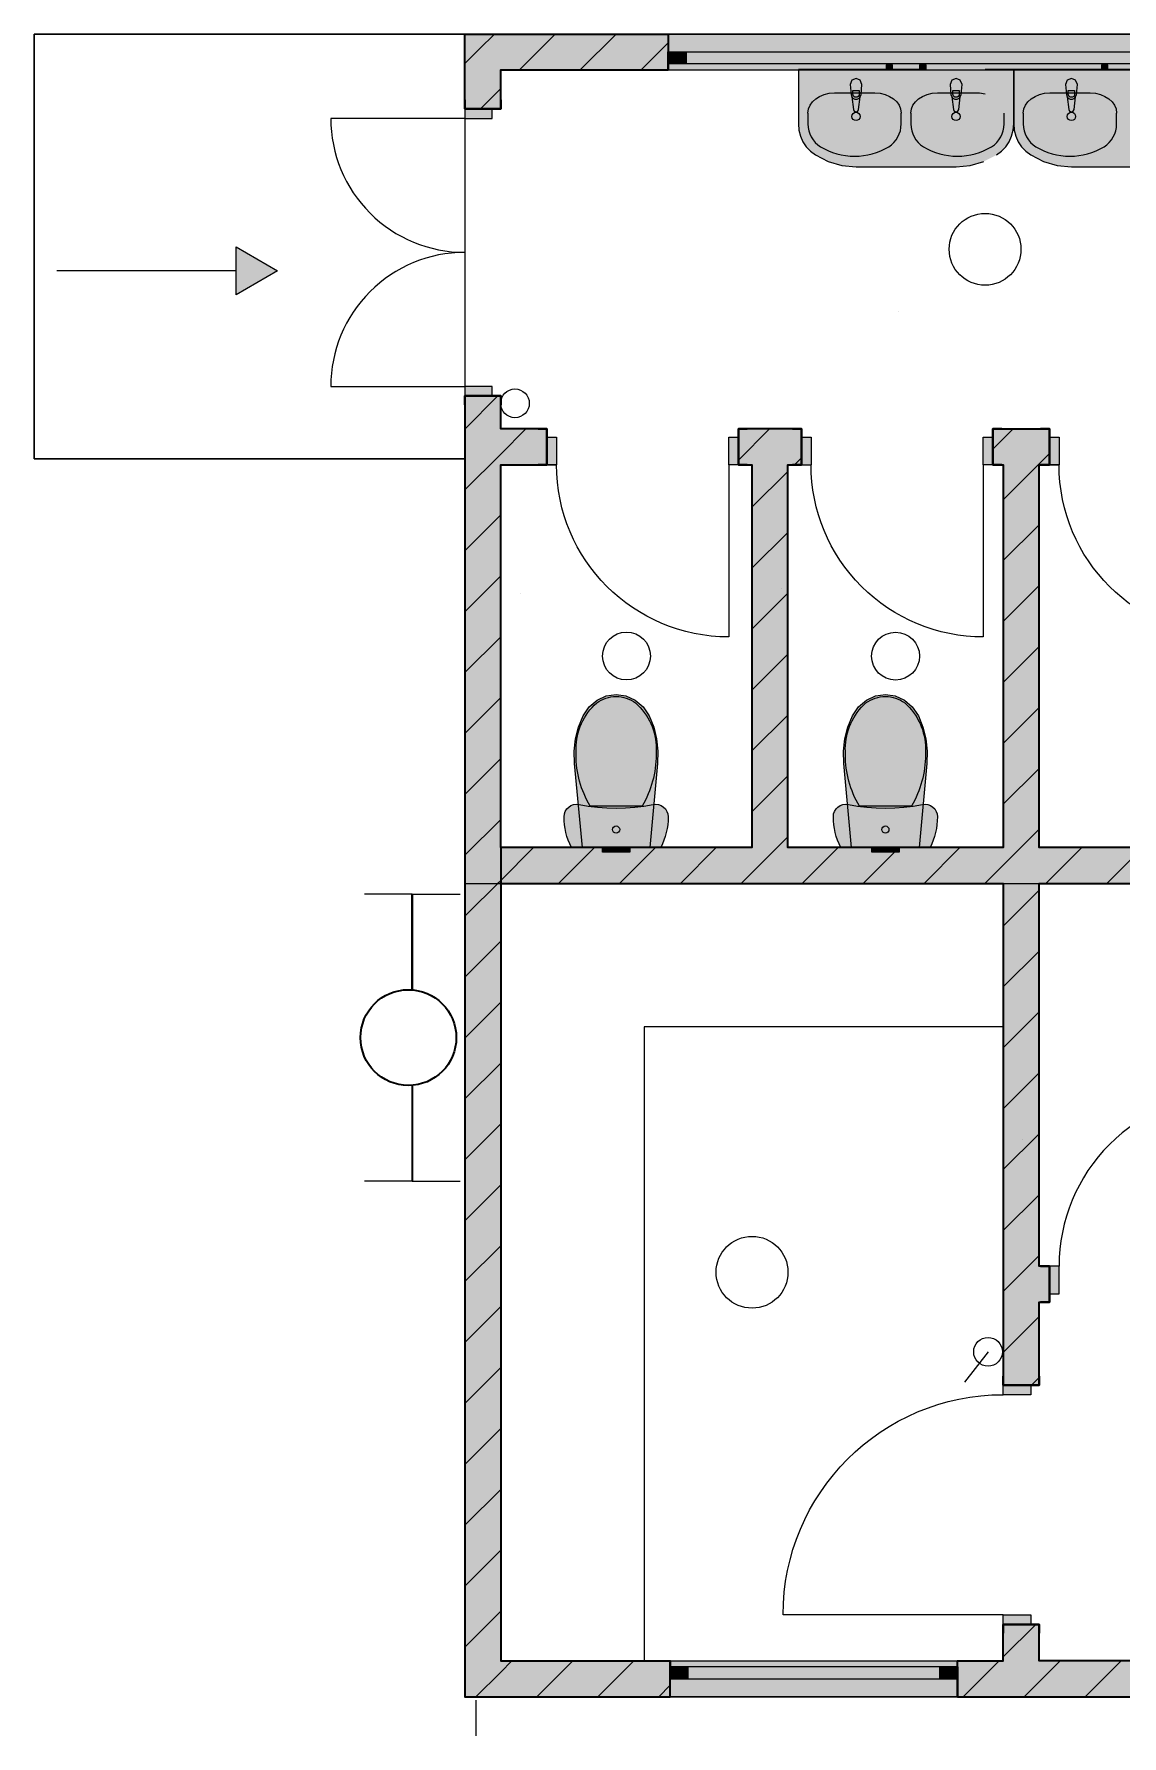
# Model space of a CAD drawing. Header units: millimetres. Extents: x 3755 to 16267, y 2747 to 10613.
# Drawn here: x 3755 to 8299, y 3502 to 10613 of the extents above; entities that cross this region are included whole.
import ezdxf

# ---------------------------------------------------------------- set-up
doc = ezdxf.new("R2010")
doc.units = ezdxf.units.MM
doc.header["$MEASUREMENT"] = 0
for name, color, linetype in [('ACCURACY', 200, 'Continuous'), ('LIGHTS', 1, 'Continuous'), ('PDF_Structural - Bearing', 7, 'Continuous')]:
    doc.layers.add(name, color=color, linetype=linetype)
for name, color, linetype, true_color in [('PDF_2D Drafting - General', 7, 'Continuous', 0x7f7f7f), ('PDF_Geometry', 7, 'Continuous', 0xff6600), ('PDF_Interior$-$Furniture$', 252, 'Continuous', 0x696969)]:
    doc.layers.add(name, color=color, linetype=linetype, true_color=true_color)

msp = doc.modelspace()

# ---------------------------------------------------------------- hatches: boundary and pattern name
at = {"layer": 'PDF_Interior$-$Furniture$', "true_color": 0xffffff, "transparency": 33554559}
for points in [[(6947.5, 10237.4), (6949.6, 10211.7), (6956, 10186.7), (6966.5, 10163.2), (6980.7, 10141.8), (6998.3, 10123.1), (7018.7, 10107.7), (7071.9, 10080.7), (7129.2, 10064.2), (7188.5, 10058.6), (7606.2, 10058.6), (7665.4, 10064.2), (7722.7, 10080.7), (7775.9, 10107.7), (7796.4, 10123.1), (7813.9, 10141.8), (7828.1, 10163.2), (7838.6, 10186.7), (7845, 10211.7), (7847.2, 10237.4), (7847.1, 10464.9), (6947.5, 10464.9)], [(7847.1, 10237.4), (7849.3, 10211.7), (7855.7, 10186.7), (7866.2, 10163.2), (7880.4, 10141.8), (7898, 10123.1), (7918.4, 10107.7), (7971.6, 10080.7), (8028.9, 10064.2), (8088.2, 10058.6), (8505.9, 10058.6), (8565.1, 10064.2), (8622.4, 10080.7), (8675.6, 10107.7), (8696, 10123.1), (8713.6, 10141.8), (8727.8, 10163.2), (8738.3, 10186.7), (8744.7, 10211.7), (8746.9, 10237.4), (8746.8, 10464.9), (7847.1, 10464.9)], [(7163.5, 10402), (7167.5, 10360), (7170.7, 10350.5), (7177.4, 10297.6), (7181.1, 10290.6), (7188.5, 10287.8), (7195.9, 10290.6), (7199.5, 10297.6), (7206.2, 10350.5), (7209.4, 10360), (7213.4, 10402), (7206.1, 10419.6), (7188.5, 10427), (7170.8, 10419.6)], [(7581.2, 10402), (7585.2, 10360), (7588.4, 10350.5), (7595.1, 10297.6), (7598.8, 10290.6), (7606.2, 10287.8), (7613.6, 10290.6), (7617.3, 10297.6), (7623.9, 10350.5), (7627.2, 10360), (7631.2, 10402), (7623.8, 10419.6), (7606.2, 10427), (7588.5, 10419.6)], [(8063.2, 10402), (8067.2, 10360), (8070.4, 10350.5), (8077.1, 10297.6), (8080.7, 10290.6), (8088.1, 10287.8), (8095.5, 10290.6), (8099.2, 10297.6), (8105.9, 10350.5), (8109.1, 10360), (8113.1, 10402), (8105.8, 10419.6), (8088.1, 10427), (8070.5, 10419.6)], [(6016.9, 7667.4), (6011.4, 7616), (6012.9, 7564.3), (6045.3, 7214.1), (6327.1, 7214.1), (6359.5, 7564.3), (6361.1, 7616), (6355.6, 7667.4), (6343.2, 7717.1), (6324.2, 7764), (6298.6, 7801.2), (6265.5, 7829.7), (6227.3, 7847.7), (6186.2, 7853.9), (6145.2, 7847.7), (6106.9, 7829.7), (6073.9, 7801.2), (6048.3, 7764), (6029.3, 7717.1)], [(7141.8, 7667.4), (7136.3, 7616), (7137.9, 7564.3), (7170.2, 7214.1), (7452.1, 7214.1), (7484.5, 7564.3), (7486, 7616), (7480.5, 7667.4), (7468.1, 7717.1), (7449.1, 7764), (7423.5, 7801.2), (7390.5, 7829.7), (7352.2, 7847.7), (7311.2, 7853.9), (7270.1, 7847.7), (7231.8, 7829.7), (7198.8, 7801.2), (7173.2, 7764), (7154.2, 7717.1)], [(5999.5, 7214.1), (6372.9, 7214.1), (6380, 7229.2), (6386.2, 7244.6), (6391.5, 7260.4), (6395.9, 7276.5), (6399.3, 7292.8), (6401.7, 7309.3), (6403.2, 7325.9), (6403.6, 7342.5), (6402.4, 7354), (6398.6, 7365), (6392.5, 7374.9), (6384.4, 7383.2), (6374.6, 7389.5), (6363.7, 7393.5), (6352.2, 7395), (6340.7, 7394), (6302.4, 7387.2), (6263.8, 7382.3), (6225.1, 7379.4), (6186.2, 7378.4), (6147.4, 7379.4), (6108.6, 7382.3), (6070, 7387.2), (6031.8, 7394), (6020.2, 7395), (6008.7, 7393.5), (5997.8, 7389.5), (5988.1, 7383.2), (5980, 7374.9), (5973.9, 7365), (5970.1, 7354), (5968.8, 7342.5), (5969.3, 7325.9), (5970.7, 7309.3), (5973.2, 7292.8), (5976.6, 7276.5), (5980.9, 7260.4), (5986.2, 7244.6), (5992.4, 7229.2)], [(7124.5, 7214.1), (7497.9, 7214.1), (7505, 7229.2), (7511.2, 7244.6), (7516.5, 7260.4), (7520.8, 7276.5), (7524.2, 7292.8), (7526.6, 7309.3), (7528.1, 7325.9), (7528.6, 7342.5), (7527.3, 7354), (7523.5, 7365), (7517.4, 7374.9), (7509.3, 7383.2), (7499.6, 7389.5), (7488.7, 7393.5), (7477.2, 7395), (7465.6, 7394), (7427.3, 7387.2), (7388.8, 7382.3), (7350, 7379.4), (7311.2, 7378.4), (7272.3, 7379.4), (7233.6, 7382.3), (7195, 7387.2), (7156.7, 7394), (7145.2, 7395), (7133.7, 7393.5), (7122.8, 7389.5), (7113, 7383.2), (7104.9, 7374.9), (7098.8, 7365), (7095, 7354), (7093.7, 7342.5), (7094.2, 7325.9), (7095.7, 7309.3), (7098.1, 7292.8), (7101.5, 7276.5), (7105.9, 7260.4), (7111.2, 7244.6), (7117.4, 7229.2)]]:
    msp.add_hatch(color=7, dxfattribs=at).paths.add_polyline_path(points)

# ---------------------------------------------------------------- linework, layer by layer
msp.add_line((5600.1, 3651.7), (5600.1, 3501.7))
at = {"layer": 'ACCURACY', "color": 240, "true_color": 0xed1f24}
msp.add_line((6903.7, 8813.5), (7000.4, 8813.5), dxfattribs=at)
at = {"layer": 'LIGHTS', "color": 240, "true_color": 0xed1f24}
for p, q in [((7877.6, 9713.5), (7879.4, 9713.5)), ((6903.7, 8813.5), (6903.7, 8813.5)), ((7953.3, 8813.5), (8036.5, 8813.5)), ((5704.1, 7064.1), (6200.4, 7064.1)), ((5704.1, 7064.1), (5704.1, 6822.3)), ((6454.9, 7064.1), (6754.1, 7064.1)), ((5704.1, 6567.8), (5704.1, 5439.1))]:
    msp.add_line(p, q, dxfattribs=at)
at = {"layer": 'LIGHTS'}
for p, q in [((5704.1, 8813.5), (5704.1, 8813.5, -5)), ((5704.1, 8813.5), (5937.3, 8813.5)), ((5334.5, 7019.2), (5134.5, 7019.2)), ((5334.5, 7019.2), (5534.5, 7019.2)), ((5334.5, 5820.4), (5134.5, 5820.4)), ((5334.5, 5820.4), (5534.5, 5820.4)), ((7740, 5106.8), (7641.1, 4980.5)), ((7740, 5106.8), (7740, 5106.8))]:
    msp.add_line(p, q, dxfattribs=at)
for centre in [(5763.6, 9069.8), (7740, 5106.8)]:
    msp.add_circle(centre, 60, dxfattribs=at)
at = {"layer": 'PDF_2D Drafting - General', "color": 7, "lineweight": 25}
for points in [[(5554.1, 10612.9), (3754.7, 10612.9), (3754.7, 8838.5), (5554.1, 8838.5)], [(4598.4, 9623.7), (3849.4, 9623.7)]]:
    msp.add_lwpolyline(points, dxfattribs=at)
at = {"layer": 'PDF_2D Drafting - General', "color": 7, "lineweight": 13}
msp.add_lwpolyline([(4598.4, 9723.7), (4771.6, 9623.7), (4598.4, 9523.8)], close=True, dxfattribs=at)
at = {"layer": 'PDF_2D Drafting - General', "color": 253, "lineweight": 13, "true_color": 0x999999}
for points in [[(7803.4, 7214.1), (7803.4, 7813.9)], [(7803.4, 7064.1), (7803.4, 6464.3), (6303.9, 6464.3), (6303.9, 3815.2)]]:
    msp.add_lwpolyline(points, dxfattribs=at)
at = {"layer": 'PDF_2D Drafting - General', "color": 7, "lineweight": 0, "transparency": 33554559}
msp.add_solid([(4771.6, 9623.7), (4598.4, 9523.8), (4598.4, 9723.7)], dxfattribs=at)
at = {"layer": 'PDF_Geometry', "color": 39, "lineweight": 13, "true_color": 0x563838}
for points in [[(7364.9, 9452.3), (7364.9, 9452.3)], [(5787.3, 8276), (5787.3, 8276)], [(6876.5, 8296.5), (6876.5, 8296.5)], [(7904, 8255.4), (7904, 8255.4)], [(7884.1, 5993.1), (7884.1, 5993.1)]]:
    msp.add_lwpolyline(points, dxfattribs=at)
at = {"layer": 'PDF_Geometry', "color": 1, "lineweight": 40}
msp.add_lwpolyline([(5334.5, 6619.2), (5334.5, 7019.2)], dxfattribs=at)
at = {"layer": 'PDF_Geometry', "color": 1, "lineweight": 35}
msp.add_lwpolyline([(5334.5, 6220.4), (5334.5, 5820.4)], dxfattribs=at)
at = {"layer": 'PDF_Geometry', "color": 1, "lineweight": 25}
for centre, radius in [((7727.6, 9713.5), 150), ((6229.6, 8014.1), 100), ((7353.7, 8013.5), 100), ((6754.1, 5439.1), 150)]:
    msp.add_circle(centre, radius, dxfattribs=at)
at = {"layer": 'PDF_Geometry', "color": 1, "lineweight": 35}
msp.add_circle((5318.6, 6419.8), 200, dxfattribs=at)
at = {"layer": 'PDF_Interior$-$Furniture$', "lineweight": 20}
for points in [[(7480.8, 10464.9), (6947.5, 10464.9), (6947.5, 10237.4), (6949.6, 10211.7), (6956, 10186.7), (6966.5, 10163.2), (6980.7, 10141.8), (6998.3, 10123.1), (7018.7, 10107.7), (7071.9, 10080.7), (7129.2, 10064.2), (7188.5, 10058.6), (7606.2, 10058.6), (7665.4, 10064.2), (7722.7, 10080.7)], [(7775.9, 10107.7), (7796.4, 10123.1), (7813.9, 10141.8), (7828.1, 10163.2), (7838.6, 10186.7), (7845, 10211.7), (7847.2, 10237.4), (7847.1, 10464.9), (7727.6, 10464.9)], [(7098.5, 10367), (7266.4, 10367)], [(7528.3, 10367), (7696.1, 10367)], [(7998.2, 10367), (8166.1, 10367)]]:
    msp.add_lwpolyline(points, dxfattribs=at)
for points in [[(7313.8, 10464.9), (7340.8, 10464.9), (7340.8, 10484.9), (7313.8, 10484.9)], [(7453.8, 10464.9), (7480.8, 10464.9), (7480.8, 10484.9), (7453.8, 10484.9)], [(7847.1, 10237.4), (7849.3, 10211.7), (7855.7, 10186.7), (7866.2, 10163.2), (7880.4, 10141.8), (7898, 10123.1), (7918.4, 10107.7), (7971.6, 10080.7), (8028.9, 10064.2), (8088.2, 10058.6), (8505.9, 10058.6), (8565.1, 10064.2), (8622.4, 10080.7), (8675.6, 10107.7), (8696, 10123.1), (8713.6, 10141.8), (8727.8, 10163.2), (8738.3, 10186.7), (8744.7, 10211.7), (8746.9, 10237.4), (8746.8, 10464.9), (7847.1, 10464.9)], [(8213.5, 10464.9), (8240.5, 10464.9), (8240.5, 10484.9), (8213.5, 10484.9)], [(7163.5, 10402), (7167.5, 10360), (7170.7, 10350.5), (7177.4, 10297.6), (7181.1, 10290.6), (7188.5, 10287.8), (7195.9, 10290.6), (7199.5, 10297.6), (7206.2, 10350.5), (7209.4, 10360), (7213.4, 10402), (7206.1, 10419.6), (7188.5, 10427), (7170.8, 10419.6)], [(7581.2, 10402), (7585.2, 10360), (7588.4, 10350.5), (7595.1, 10297.6), (7598.8, 10290.6), (7606.2, 10287.8), (7613.6, 10290.6), (7617.3, 10297.6), (7623.9, 10350.5), (7627.2, 10360), (7631.2, 10402), (7623.8, 10419.6), (7606.2, 10427), (7588.5, 10419.6)], [(8063.2, 10402), (8067.2, 10360), (8070.4, 10350.5), (8077.1, 10297.6), (8080.7, 10290.6), (8088.1, 10287.8), (8095.5, 10290.6), (8099.2, 10297.6), (8105.9, 10350.5), (8109.1, 10360), (8113.1, 10402), (8105.8, 10419.6), (8088.1, 10427), (8070.5, 10419.6)]]:
    msp.add_lwpolyline(points, close=True, dxfattribs=at)
for points in [[(7170.7, 10350.5, 0.2551), (7188.5, 10340.8, 0.255115), (7206.2, 10350.5)], [(7588.4, 10350.5, 0.255112), (7606.2, 10340.8, 0.254925), (7623.9, 10350.5)], [(8070.4, 10350.5, 0.2551), (8088.1, 10340.8, 0.255115), (8105.9, 10350.5)], [(6987.6, 10282.9), (6987.6, 10237.4, 0.257576), (7039.9, 10142.2, 0.136774), (7182.4, 10102.4, 0.136768), (7325, 10142.2, 0.257561), (7377.2, 10237.4), (7377.2, 10282.9)], [(7417.4, 10282.9), (7417.4, 10237.4, 0.257577), (7469.7, 10142.2, 0.136774), (7612.2, 10102.4, 0.136783), (7754.8, 10142.2, 0.257565), (7807, 10237.4), (7807, 10282.9)], [(7887.3, 10282.9), (7887.3, 10237.4, 0.257576), (7939.6, 10142.2, 0.136774), (8082.1, 10102.4, 0.136768), (8224.7, 10142.2, 0.257561), (8276.9, 10237.4), (8276.9, 10282.9)]]:
    msp.add_lwpolyline(points, format="xyb", dxfattribs=at)
for points in [[(7174.9, 10362.2), (7174.9, 10377.1), (7202, 10377.1), (7202, 10362.2, -0.414164), (7188.5, 10348.6, -0.414156)], [(7592.6, 10362.2), (7592.6, 10377.1), (7619.8, 10377.1), (7619.8, 10362.2, -0.414156), (7606.2, 10348.6, -0.414165)], [(8074.6, 10362.2), (8074.6, 10377.1), (8101.7, 10377.1), (8101.7, 10362.2, -0.414164), (8088.1, 10348.6, -0.414156)]]:
    msp.add_lwpolyline(points, format="xyb", close=True, dxfattribs=at)
at = {"layer": 'PDF_Interior$-$Furniture$', "color": 253, "lineweight": 13, "true_color": 0x999999}
for points in [[(6016.9, 7667.4), (6029.3, 7717.1), (6048.3, 7764), (6073.9, 7801.2), (6106.9, 7829.7), (6145.2, 7847.7), (6186.2, 7853.9), (6227.3, 7847.7), (6265.5, 7829.7), (6298.6, 7801.2), (6324.2, 7764), (6343.2, 7717.1), (6355.6, 7667.4), (6361.1, 7616), (6359.5, 7564.3), (6327.1, 7214.1), (6045.3, 7214.1), (6012.9, 7564.3), (6011.4, 7616)], [(7141.8, 7667.4), (7154.2, 7717.1), (7173.2, 7764), (7198.8, 7801.2), (7231.8, 7829.7), (7270.1, 7847.7), (7311.2, 7853.9), (7352.2, 7847.7), (7390.5, 7829.7), (7423.5, 7801.2), (7449.1, 7764), (7468.1, 7717.1), (7480.5, 7667.4), (7486, 7616), (7484.5, 7564.3), (7452.1, 7214.1), (7170.2, 7214.1), (7137.9, 7564.3), (7136.3, 7616)], [(5999.5, 7214.1), (5992.4, 7229.2), (5986.2, 7244.6), (5980.9, 7260.4), (5976.6, 7276.5), (5973.2, 7292.8), (5970.7, 7309.3), (5969.3, 7325.9), (5968.8, 7342.5), (5970.1, 7354), (5973.9, 7365), (5980, 7374.9), (5988.1, 7383.2), (5997.8, 7389.5), (6008.7, 7393.5), (6020.2, 7395), (6031.8, 7394), (6070, 7387.2), (6108.6, 7382.3), (6147.4, 7379.4), (6186.2, 7378.4), (6225.1, 7379.4), (6263.8, 7382.3), (6302.4, 7387.2), (6340.7, 7394), (6352.2, 7395), (6363.7, 7393.5), (6374.6, 7389.5), (6384.4, 7383.2), (6392.5, 7374.9), (6398.6, 7365), (6402.4, 7354), (6403.6, 7342.5), (6403.2, 7325.9), (6401.7, 7309.3), (6399.3, 7292.8), (6395.9, 7276.5), (6391.5, 7260.4), (6386.2, 7244.6), (6380, 7229.2), (6372.9, 7214.1)], [(7124.5, 7214.1), (7117.4, 7229.2), (7111.2, 7244.6), (7105.9, 7260.4), (7101.5, 7276.5), (7098.1, 7292.8), (7095.7, 7309.3), (7094.2, 7325.9), (7093.7, 7342.5), (7095, 7354), (7098.8, 7365), (7104.9, 7374.9), (7113, 7383.2), (7122.8, 7389.5), (7133.7, 7393.5), (7145.2, 7395), (7156.7, 7394), (7195, 7387.2), (7233.6, 7382.3), (7272.3, 7379.4), (7311.2, 7378.4), (7350, 7379.4), (7388.8, 7382.3), (7427.3, 7387.2), (7465.6, 7394), (7477.2, 7395), (7488.7, 7393.5), (7499.6, 7389.5), (7509.3, 7383.2), (7517.4, 7374.9), (7523.5, 7365), (7527.3, 7354), (7528.6, 7342.5), (7528.1, 7325.9), (7526.6, 7309.3), (7524.2, 7292.8), (7520.8, 7276.5), (7516.5, 7260.4), (7511.2, 7244.6), (7505, 7229.2), (7497.9, 7214.1)], [(6197.5, 7194.1), (6186.2, 7194.1), (6174.9, 7194.1), (6170.2, 7194.1), (6170.2, 7214.1), (6174.9, 7214.1), (6186.2, 7214.1), (6197.5, 7214.1), (6202.2, 7214.1), (6226.5, 7214.1), (6243.2, 7214.1), (6243.2, 7194.1), (6226.5, 7194.1), (6202.2, 7194.1)], [(7322.5, 7194.1), (7311.2, 7194.1), (7299.9, 7194.1), (7295.2, 7194.1), (7295.2, 7214.1), (7299.9, 7214.1), (7311.2, 7214.1), (7322.5, 7214.1), (7327.2, 7214.1), (7351.5, 7214.1), (7368.2, 7214.1), (7368.2, 7194.1), (7351.5, 7194.1), (7327.2, 7194.1)]]:
    msp.add_lwpolyline(points, close=True, dxfattribs=at)
for points in [[(6353.2, 7611.9, -0.005977), (6353.3, 7601.9, -0.133055), (6295.1, 7387.1), (6186.2, 7387.1), (6077.3, 7387.1, -0.133089), (6019.1, 7601.9, -0.005977), (6019.2, 7611.9, -0.014145), (6018.8, 7626.2, -0.214338), (6105.2, 7818.4, -0.158089), (6186.2, 7845.2, -0.158077), (6267.3, 7818.4, -0.214352), (6353.6, 7626.2, -0.014145)], [(7478.1, 7611.9, -0.005977), (7478.3, 7601.9, -0.133058), (7420.1, 7387.1), (7311.2, 7387.1), (7202.3, 7387.1, -0.133086), (7144.1, 7601.9, -0.005977), (7144.2, 7611.9, -0.013632), (7143.8, 7626.2, -0.214305), (7230.1, 7818.4, -0.15806), (7311.2, 7845.2, -0.158079), (7392.2, 7818.4, -0.214352), (7478.5, 7626.2, -0.01415)]]:
    msp.add_lwpolyline(points, format="xyb", close=True, dxfattribs=at)
for points in [[(6170.2, 7194.1), (6145.9, 7194.1), (6129.2, 7194.1), (6129.2, 7214.1), (6145.9, 7214.1), (6170.2, 7214.1)], [(6202.2, 7214.1), (6202.2, 7194.1)], [(7295.2, 7194.1), (7270.9, 7194.1), (7254.2, 7194.1), (7254.2, 7214.1), (7270.9, 7214.1), (7295.2, 7214.1)], [(7327.2, 7214.1), (7327.2, 7194.1)]]:
    msp.add_lwpolyline(points, dxfattribs=at)
at = {"layer": 'PDF_Interior$-$Furniture$', "lineweight": 20}
for centre in [(7188.5, 10268.7), (7606.2, 10268.7), (8088.2, 10268.7)]:
    msp.add_circle(centre, 17.5, dxfattribs=at)
at = {"layer": 'PDF_Interior$-$Furniture$', "color": 253, "lineweight": 13, "true_color": 0x999999}
for centre in [(6186.2, 7289), (7311.2, 7289)]:
    msp.add_circle(centre, 15, dxfattribs=at)
at = {"layer": 'PDF_Interior$-$Furniture$', "lineweight": 20}
for points in [[(6987.6, 10282.9), (6987.6, 10329.3), (7037.3, 10367), (7098.5, 10367)], [(7266.4, 10367), (7327.6, 10367), (7377.2, 10329.3), (7377.2, 10282.9)], [(7417.4, 10282.9), (7417.4, 10329.3), (7467, 10367), (7528.2, 10367)], [(7696.1, 10367), (7707.1, 10367), (7717.6, 10365.8), (7727.6, 10363.5)], [(7887.3, 10282.9), (7887.3, 10329.3), (7936.9, 10367), (7998.2, 10367)], [(8166.1, 10367), (8227.3, 10367), (8276.9, 10329.3), (8276.9, 10282.9)]]:
    msp.add_open_spline(points, degree=3, dxfattribs=at)
at = {"layer": 'PDF_Interior$-$Furniture$', "color": 7, "lineweight": 0, "true_color": 0xffffff, "transparency": 33554559}
for points in [[(7313.8, 10464.9), (7340.8, 10464.9), (7313.8, 10484.9), (7340.8, 10484.9)], [(7453.8, 10464.9), (7480.8, 10464.9), (7453.8, 10484.9), (7480.8, 10484.9)], [(8213.5, 10464.9), (8240.5, 10464.9), (8213.5, 10484.9), (8240.5, 10484.9)], [(6129.2, 7214.1), (6129.2, 7194.1), (6145.9, 7214.1), (6145.9, 7194.1)], [(6145.9, 7214.1), (6145.9, 7194.1), (6170.2, 7214.1), (6170.2, 7194.1)], [(6170.2, 7214.1), (6170.2, 7194.1), (6174.9, 7214.1), (6174.9, 7194.1)], [(6174.9, 7214.1), (6174.9, 7194.1), (6186.2, 7214.1), (6186.2, 7194.1)], [(6186.2, 7214.1), (6186.2, 7194.1), (6197.5, 7214.1), (6197.5, 7194.1)], [(6197.5, 7214.1), (6197.5, 7194.1), (6202.2, 7214.1), (6202.2, 7194.1)], [(6202.2, 7194.1), (6226.5, 7194.1), (6202.2, 7214.1), (6226.5, 7214.1)], [(6226.5, 7214.1), (6226.5, 7194.1), (6243.2, 7214.1), (6243.2, 7194.1)], [(7254.2, 7214.1), (7254.2, 7194.1), (7270.9, 7214.1), (7270.9, 7194.1)], [(7270.9, 7214.1), (7270.9, 7194.1), (7295.2, 7214.1), (7295.2, 7194.1)], [(7295.2, 7214.1), (7295.2, 7194.1), (7299.9, 7214.1), (7299.9, 7194.1)], [(7299.9, 7214.1), (7299.9, 7194.1), (7311.2, 7214.1), (7311.2, 7194.1)], [(7311.2, 7214.1), (7311.2, 7194.1), (7322.5, 7214.1), (7322.5, 7194.1)], [(7322.5, 7214.1), (7322.5, 7194.1), (7327.2, 7214.1), (7327.2, 7194.1)], [(7327.2, 7194.1), (7351.5, 7194.1), (7327.2, 7214.1), (7351.5, 7214.1)], [(7351.5, 7214.1), (7351.5, 7194.1), (7368.2, 7214.1), (7368.2, 7194.1)]]:
    msp.add_solid(points, dxfattribs=at)
at = {"layer": 'PDF_Structural - Bearing', "lineweight": 25}
for points in [[(5554.1, 3665.3), (5554.1, 8838.5), (3754.7, 8838.5), (3754.7, 10612.9), (12451.7, 10612.9), (12451.7, 5439.7), (14251.1, 5439.7), (14251.1, 3665.3)], [(5554.1, 7064.1), (7803.4, 7064.1), (12451.7, 7064.1), (12451.7, 10612.9), (5554.1, 10612.9)]]:
    msp.add_lwpolyline(points, close=True, dxfattribs=at)
at = {"layer": 'PDF_Structural - Bearing', "color": 253, "lineweight": 9, "true_color": 0xb0b0b0}
for points in [[(5677.6, 10612.9), (5615.9, 10551.2), (5554.1, 10489.4)], [(5782.2, 10463), (5932.1, 10612.9)], [(6036.6, 10463), (6186.6, 10612.9)], [(6291.1, 10463), (6404.4, 10576.2)], [(5619.7, 10300.5), (5704.1, 10384.9)], [(5554.1, 8962.6), (5692.5, 9100.9)], [(5554.1, 8708.1), (5704.1, 8858.1), (5809.5, 8963.5)], [(6697, 8833.1), (6827.4, 8963.5)], [(7760.2, 8878.4), (7845.3, 8963.5)], [(6931.9, 8813.5), (6960.4, 8842.1)], [(7803.4, 8667.1), (7949.8, 8813.5), (7996.6, 8860.3)], [(6753.7, 8635.4), (6903.7, 8785.3)], [(5554.1, 8453.7), (5704.1, 8603.6)], [(7803.4, 8412.6), (7953.3, 8562.6)], [(6753.7, 8380.9), (6903.7, 8530.8)], [(5554.1, 8199.2), (5704.1, 8349.1)], [(6753.7, 8126.4), (6903.7, 8276.4)], [(7803.4, 8158.2), (7953.3, 8308.1)], [(5554.1, 7944.7), (5704.1, 8094.7)], [(7803.4, 7903.7), (7953.3, 8053.6)], [(6753.7, 7871.9), (6903.7, 8021.9)], [(5554.1, 7690.2), (5704.1, 7840.2)], [(6753.7, 7617.5), (6903.7, 7767.4)], [(7803.4, 7649.2), (7953.3, 7799.2)], [(5554.1, 7435.8), (5704.1, 7585.7)], [(7803.4, 7394.8), (7953.3, 7544.7)], [(6753.7, 7363), (6903.7, 7512.9)], [(5704.1, 7331.2), (5554.1, 7181.3), (5586.9, 7214.1)], [(6709.3, 7064.1), (6753.7, 7108.5), (6903.7, 7258.5)], [(7727.2, 7064.1), (7803.4, 7140.3), (7953.3, 7290.2)], [(5554.1, 6926.8), (5704.1, 7076.8), (5841.4, 7214.1)], [(5945.9, 7064.1), (6095.9, 7214.1)], [(6200.4, 7064.1), (6350.3, 7214.1)], [(6454.9, 7064.1), (6604.8, 7214.1)], [(6963.8, 7064.1), (7113.7, 7214.1)], [(7218.3, 7064.1), (7368.2, 7214.1)], [(7472.7, 7064.1), (7622.7, 7214.1)], [(7981.7, 7064.1), (8131.6, 7214.1)], [(8236.2, 7064.1), (8386.1, 7214.1)], [(5691.4, 7064.1), (5704.1, 7076.8)], [(7803.4, 6885.8), (7953.3, 7035.8)], [(5554.1, 6672.4), (5704.1, 6822.3)], [(7803.4, 6631.3), (7953.3, 6781.3)], [(5554.1, 6417.9), (5704.1, 6567.8)], [(7803.4, 6376.9), (7953.3, 6526.8)], [(5554.1, 6163.4), (5704.1, 6313.4)], [(7803.4, 6122.4), (7953.3, 6272.3)], [(5554.1, 5908.9), (5704.1, 6058.9)], [(7803.4, 5867.9), (7953.3, 6017.9)], [(5554.1, 5654.5), (5704.1, 5804.4)], [(7803.4, 5613.5), (7953.3, 5763.4)], [(5554.1, 5400), (5704.1, 5549.9)], [(7803.4, 5359), (7953.3, 5508.9)], [(5554.1, 5145.5), (5704.1, 5295.5)], [(7803.4, 5104.5), (7953.3, 5254.5)], [(5554.1, 4891), (5704.1, 5041)], [(7920.9, 4967.6), (7953.3, 5000)], [(5554.1, 4636.6), (5704.1, 4786.5)], [(5554.1, 4382.1), (5704.1, 4532.1)], [(5554.1, 4127.6), (5704.1, 4277.5)], [(5554.1, 3873.2), (5704.1, 4023.1)], [(7803.4, 3832.1), (7939.2, 3968)], [(5750.7, 3815.2), (5704.1, 3768.6), (5600.7, 3665.3)], [(5855.2, 3665.3), (6005.2, 3815.2)], [(6109.7, 3665.3), (6259.6, 3815.2)], [(7636.5, 3665.3), (7786.5, 3815.2)], [(7891, 3665.3), (8040.9, 3815.2)], [(8145.4, 3665.3), (8295.4, 3815.2)], [(6364.1, 3665.3), (6412.6, 3713.7)]]:
    msp.add_lwpolyline(points, dxfattribs=at)
at = {"layer": 'PDF_Structural - Bearing', "lineweight": 35}
for points in [[(5554.1, 10337.5), (5554.1, 10300.5), (5554.1, 10337.5), (5554.1, 10300.5), (5554.1, 10612.9), (5704.1, 10612.9), (6404.4, 10612.9), (6404.4, 10537.9)], [(6404.4, 10612.9), (6404.4, 10537.9), (6404.4, 10488), (6404.4, 10463)], [(5704.1, 10300.5), (5669.1, 10300.5), (5704.1, 10300.5), (5704.1, 10463), (6404.4, 10463), (6404.4, 10488), (6404.4, 10537.9), (6404.4, 10488)], [(5554.1, 10300.5), (5669.1, 10300.5), (5554.1, 10300.5), (5669.1, 10300.5), (5704.1, 10300.5), (5704.1, 10337.5), (5704.1, 10300.5), (5704.1, 10337.5)], [(5554.1, 9100.9), (5554.1, 9063.9), (5554.1, 9100.9), (5669.1, 9100.9), (5704.1, 9100.9), (5704.1, 9063.9), (5704.1, 9100.9), (5704.1, 9063.9)], [(5704.1, 9100.9), (5669.1, 9100.9), (5554.1, 9100.9), (5554.1, 9063.9)], [(5897.3, 8963.5), (5860.3, 8963.5), (5897.3, 8963.5), (5897.3, 8928.5), (5897.3, 8963.5), (5704.1, 8963.5), (5704.1, 9100.9), (5669.1, 9100.9), (5554.1, 9100.9), (5554.1, 7064.1)], [(6960.4, 8963.5), (6697, 8963.5), (6697, 8928.5), (6697, 8813.5), (6753.7, 8813.5), (6753.7, 7214.1), (5704.1, 7214.1), (5704.1, 3815.2), (6412.6, 3815.2), (6412.6, 3790.2), (6412.6, 3740.2), (6412.6, 3790.2)], [(5897.3, 8813.5), (5897.3, 8928.5), (5897.3, 8813.5), (5897.3, 8928.5), (5897.3, 8963.5), (5860.3, 8963.5)], [(6697, 8813.5), (6734, 8813.5), (6697, 8813.5), (6697, 8928.5), (6697, 8963.5), (6734, 8963.5), (6697, 8963.5), (6734, 8963.5)], [(6697, 8963.5), (6697, 8928.5), (6697, 8813.5), (6734, 8813.5)], [(7760.2, 8813.5), (7797.1, 8813.5), (7760.2, 8813.5), (7760.2, 8928.5), (7760.2, 8813.5), (7803.4, 8813.5), (7803.4, 7214.1), (6903.7, 7214.1), (6903.7, 8813.5), (6960.4, 8813.5), (6960.4, 8928.5), (6960.4, 8963.5), (6960.4, 8928.5), (6960.4, 8813.5), (6923.4, 8813.5)], [(6960.4, 8813.5), (6923.4, 8813.5), (6960.4, 8813.5), (6960.4, 8928.5), (6960.4, 8963.5), (6923.4, 8963.5), (6960.4, 8963.5), (6923.4, 8963.5)], [(7760.2, 8963.5), (7996.6, 8963.5), (7996.6, 8928.5), (7996.6, 8813.5), (7959.6, 8813.5)], [(7797.1, 8813.5), (7760.2, 8813.5), (7760.2, 8928.5), (7760.2, 8963.5), (7760.2, 8928.5), (7760.2, 8963.5), (7797.1, 8963.5), (7760.2, 8963.5), (7797.1, 8963.5)], [(7996.6, 8963.5), (7959.6, 8963.5)], [(8796.3, 8813.5), (8833.3, 8813.5), (8796.3, 8813.5), (8796.3, 8928.5), (8796.3, 8813.5), (8853, 8813.5), (8853, 7214.1), (7953.3, 7214.1), (7953.3, 8813.5), (7996.6, 8813.5), (7996.6, 8928.5), (7996.6, 8813.5), (7959.6, 8813.5), (7996.6, 8813.5)], [(5704.1, 7214.1), (5704.1, 8813.5), (5897.3, 8813.5), (5860.3, 8813.5), (5897.3, 8813.5), (5860.3, 8813.5)], [(5554.1, 7214.1), (5554.1, 3665.3), (5704.1, 3665.3), (6412.6, 3665.3), (6412.6, 3740.2)], [(5704.1, 7064.1), (6753.7, 7064.1), (6903.7, 7064.1), (7803.4, 7064.1), (7803.4, 4967.6), (7918.3, 4967.6), (7953.3, 4967.6), (7953.3, 5314.7), (7996.6, 5314.7), (7996.6, 5349.7), (7996.6, 5314.7), (7959.6, 5314.7), (7996.6, 5314.7)], [(7996.6, 5464.7), (7959.6, 5464.7), (7996.6, 5464.7), (7996.6, 5349.7), (7996.6, 5464.7), (7953.3, 5464.7), (7953.3, 7064.1), (8853, 7064.1), (8853, 5464.7), (8796.3, 5464.7), (8796.3, 5349.7), (8796.3, 5464.7), (8833.3, 5464.7), (8796.3, 5464.7)], [(7959.6, 5464.7), (7996.6, 5464.7), (7996.6, 5349.7), (7996.6, 5314.7), (7959.6, 5314.7)], [(7803.4, 4967.6), (7803.4, 5004.6), (7803.4, 4967.6), (7918.3, 4967.6), (7953.3, 4967.6), (7953.3, 5004.6), (7953.3, 4967.6), (7953.3, 5004.6)], [(7953.3, 4967.6), (7918.3, 4967.6), (7803.4, 4967.6), (7803.4, 5004.6)], [(7612.2, 3665.3), (7612.2, 3740.2), (7612.2, 3790.2), (7612.2, 3815.2), (7803.4, 3815.2), (7803.4, 3968), (7803.4, 3931), (7803.4, 3968), (7918.3, 3968), (7953.3, 3968), (7953.3, 3931), (7953.3, 3968), (7953.3, 3931)], [(7612.2, 3740.2), (7612.2, 3665.3), (8603.1, 3665.3), (8603.1, 3740.2), (8603.1, 3790.2), (8603.1, 3815.2), (7953.3, 3815.2), (7953.3, 3968), (7918.3, 3968), (7803.4, 3968), (7803.4, 3931)], [(7803.4, 3968), (7918.3, 3968), (7953.3, 3968)], [(6412.6, 3665.3), (6412.6, 3740.2), (6412.6, 3790.2), (6412.6, 3815.2)], [(7612.2, 3790.2), (7612.2, 3815.2)]]:
    msp.add_lwpolyline(points, dxfattribs=at)
at = {"layer": 'PDF_Structural - Bearing', "color": 252, "lineweight": 18, "true_color": 0x888888}
for points in [[(6404.4, 10612.9), (9603.3, 10612.9)], [(6479.3, 10537.9), (9528.3, 10537.9)], [(6404.4, 10463), (9603.3, 10463)], [(9528.3, 10488), (6479.3, 10488)], [(6412.6, 3815.2), (7612.2, 3815.2)], [(7537.2, 3790.2), (6487.6, 3790.2)], [(6487.6, 3740.2), (7537.2, 3740.2)], [(6412.6, 3665.3), (7612.2, 3665.3)]]:
    msp.add_lwpolyline(points, dxfattribs=at)
at = {"layer": 'PDF_Structural - Bearing', "color": 252, "lineweight": 20, "true_color": 0x888888}
for points in [[(6404.4, 10537.9), (6479.3, 10537.9), (6479.3, 10488), (6404.4, 10488)], [(6960.4, 8813.5), (6960.4, 8928.5), (7000.4, 8928.5), (7000.4, 8813.5)], [(6412.6, 3740.2), (6487.6, 3740.2), (6487.6, 3790.2), (6412.6, 3790.2)], [(7612.2, 3790.2), (7537.2, 3790.2), (7537.2, 3740.2), (7612.2, 3740.2)]]:
    msp.add_lwpolyline(points, dxfattribs=at)
at = {"layer": 'PDF_Structural - Bearing', "color": 252, "lineweight": 18, "true_color": 0x888888}
for points in [[(5554.1, 10260.5), (4994.3, 10260.5, 0.414214), (5554.1, 9700.7, 0.414214), (4994.3, 9140.9), (5554.1, 9140.9)], [(6657, 8813.5), (6657, 8093.8, -0.414213), (5937.3, 8813.5)], [(7720.2, 8813.5), (7720.2, 8093.8, -0.414214), (7000.4, 8813.5)], [(8756.3, 8813.5), (8756.3, 8093.8, -0.414213), (8036.5, 8813.5)], [(8756.3, 5464.7), (8756.3, 6184.4, 0.414218), (8036.5, 5464.7)], [(7803.4, 4007.9), (6883.7, 4007.9, -0.414212), (7803.4, 4927.6)]]:
    msp.add_lwpolyline(points, format="xyb", dxfattribs=at)
at = {"layer": 'PDF_Structural - Bearing', "color": 252, "lineweight": 20, "true_color": 0x888888}
for points in [[(5554.1, 10300.5), (5554.1, 10260.5), (5669.1, 10260.5), (5669.1, 10300.5)], [(5669.1, 9100.9), (5669.1, 9140.9), (5554.1, 9140.9), (5554.1, 9100.9)], [(5897.3, 8928.5), (5937.3, 8928.5), (5937.3, 8813.5), (5897.3, 8813.5)], [(6697, 8813.5), (6657, 8813.5), (6657, 8928.5), (6697, 8928.5)], [(7760.2, 8813.5), (7720.2, 8813.5), (7720.2, 8928.5), (7760.2, 8928.5)], [(7996.6, 8928.5), (8036.5, 8928.5), (8036.5, 8813.5), (7996.6, 8813.5)], [(7996.6, 5349.7), (8036.5, 5349.7), (8036.5, 5464.7), (7996.6, 5464.7)], [(7918.3, 4967.6), (7918.3, 4927.6), (7803.4, 4927.6), (7803.4, 4967.6)], [(7803.4, 3968), (7803.4, 4007.9), (7918.3, 4007.9), (7918.3, 3968)]]:
    msp.add_lwpolyline(points, close=True, dxfattribs=at)
at = {"layer": 'PDF_Structural - Bearing', "lineweight": 35}
for points in [[(7959.6, 8963.5), (7996.6, 8963.5), (7996.6, 8928.5), (7996.6, 8963.5)], [(7612.2, 3790.2), (7612.2, 3740.2)]]:
    msp.add_lwpolyline(points, close=True, dxfattribs=at)
at = {"layer": 'PDF_Structural - Bearing', "color": 7, "lineweight": 0, "true_color": 0xffffff, "transparency": 33554559}
for points in [[(5704.1, 10612.9), (5704.1, 10463), (5554.1, 10612.9)], [(5704.1, 10463), (5554.1, 10463), (5554.1, 10612.9)], [(5704.1, 10463), (5704.1, 10612.9), (6404.4, 10463), (6404.4, 10612.9)], [(9603.3, 10612.9), (9603.3, 10463), (6404.4, 10612.9), (6404.4, 10463)], [(6404.4, 10537.9), (6404.4, 10488), (6479.3, 10537.9), (6479.3, 10488)], [(6479.3, 10537.9), (6479.3, 10488), (9528.3, 10537.9), (9528.3, 10488)], [(5554.1, 10463), (5704.1, 10463), (5554.1, 10300.5), (5704.1, 10300.5)], [(5554.1, 10300.5), (5554.1, 10260.5), (5669.1, 10300.5), (5669.1, 10260.5)], [(5669.1, 9100.9), (5669.1, 9140.9), (5554.1, 9100.9), (5554.1, 9140.9)], [(5554.1, 7064.1), (5554.1, 9100.9), (5704.1, 7064.1), (5704.1, 9100.9)], [(5704.1, 8813.5), (5704.1, 8963.5), (5897.3, 8813.5), (5897.3, 8963.5)], [(6697, 8813.5), (6697, 8963.5), (6960.4, 8813.5), (6960.4, 8963.5)], [(7760.2, 8813.5), (7760.2, 8963.5), (7996.6, 8813.5), (7996.6, 8963.5)], [(5897.3, 8928.5), (5897.3, 8813.5), (5937.3, 8928.5), (5937.3, 8813.5)], [(6697, 8813.5), (6697, 8928.5), (6657, 8813.5), (6657, 8928.5)], [(6960.4, 8928.5), (6960.4, 8813.5), (7000.4, 8928.5), (7000.4, 8813.5)], [(7760.2, 8813.5), (7760.2, 8928.5), (7720.2, 8813.5), (7720.2, 8928.5)], [(7996.6, 8928.5), (7996.6, 8813.5), (8036.5, 8928.5), (8036.5, 8813.5)], [(6903.7, 7064.1), (6753.7, 7064.1), (6903.7, 8813.5), (6753.7, 8813.5)], [(7953.3, 7064.1), (7803.4, 7064.1), (7953.3, 8813.5), (7803.4, 8813.5)], [(5704.1, 3815.2), (5554.1, 3815.2), (5704.1, 7214.1), (5554.1, 7214.1)], [(6753.7, 7064.1), (5704.1, 7064.1), (6753.7, 7214.1), (5704.1, 7214.1)], [(7803.4, 7064.1), (6903.7, 7064.1), (7803.4, 7214.1), (6903.7, 7214.1)], [(8853, 7064.1), (7953.3, 7064.1), (8853, 7214.1), (7953.3, 7214.1)], [(7803.4, 7064.1), (7953.3, 7064.1), (7803.4, 4967.6), (7953.3, 4967.6)], [(7953.3, 5314.7), (7953.3, 5464.7), (7996.6, 5314.7), (7996.6, 5464.7)], [(7996.6, 5349.7), (8036.5, 5349.7), (7996.6, 5464.7), (8036.5, 5464.7)], [(7918.3, 4967.6), (7803.4, 4967.6), (7918.3, 4927.6), (7803.4, 4927.6)], [(7803.4, 3968), (7918.3, 3968), (7803.4, 4007.9), (7918.3, 4007.9)], [(7803.4, 3815.2), (7803.4, 3968), (7953.3, 3815.2), (7953.3, 3968)], [(5704.1, 3815.2), (5704.1, 3665.3), (5554.1, 3665.3)], [(5554.1, 3815.2), (5704.1, 3815.2), (5554.1, 3665.3)], [(5704.1, 3815.2), (6412.6, 3815.2), (5704.1, 3665.3), (6412.6, 3665.3)], [(7612.2, 3665.3), (6412.6, 3665.3), (7612.2, 3815.2), (6412.6, 3815.2)], [(6412.6, 3740.2), (6487.6, 3740.2), (6412.6, 3790.2), (6487.6, 3790.2)], [(6487.6, 3740.2), (7537.2, 3740.2), (6487.6, 3790.2), (7537.2, 3790.2)], [(7612.2, 3790.2), (7537.2, 3790.2), (7612.2, 3740.2), (7537.2, 3740.2)], [(7612.2, 3665.3), (7612.2, 3815.2), (8603.1, 3665.3), (8603.1, 3815.2)]]:
    msp.add_solid(points, dxfattribs=at)

doc.saveas('drawing.dxf')
